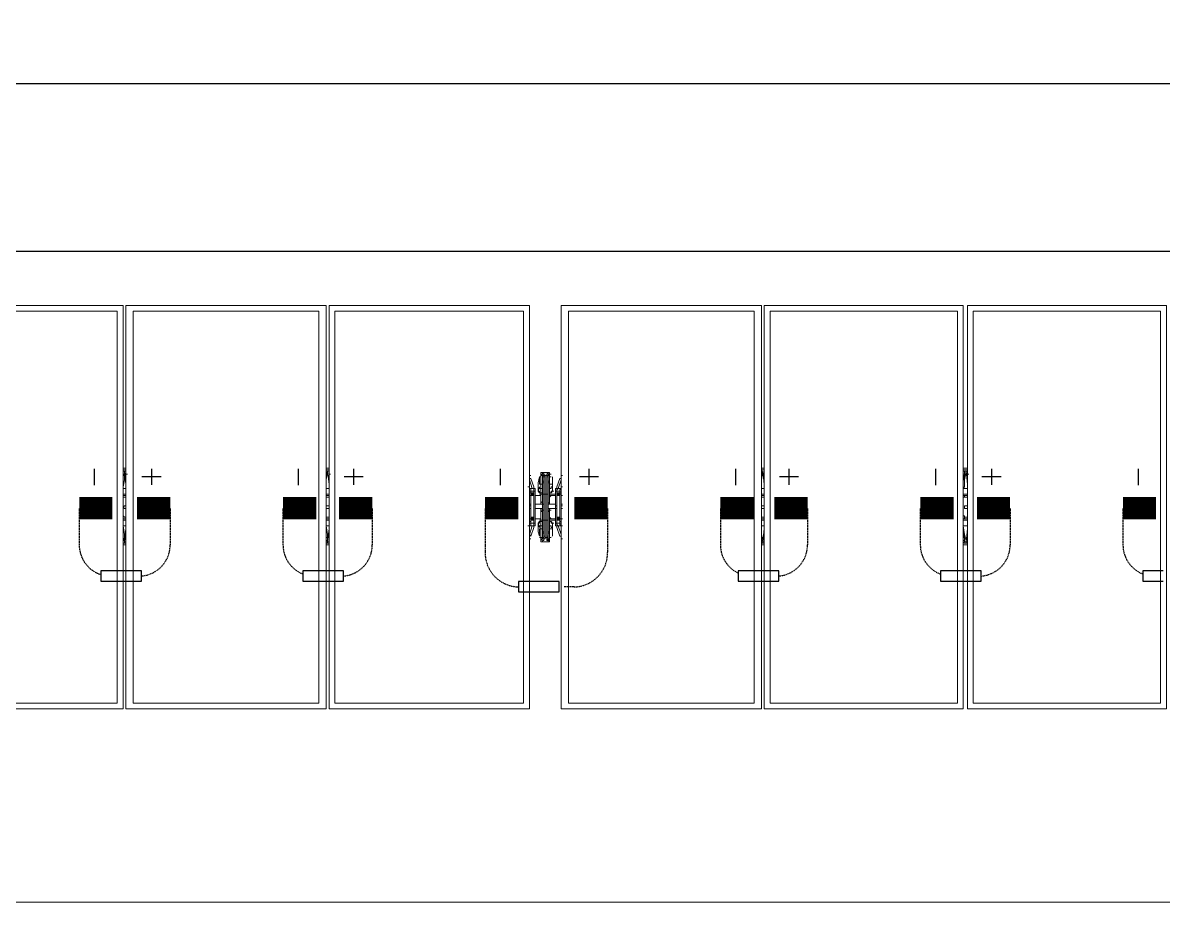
# Model space of a CAD drawing. Header units: feet. Extents: x -12372 to 90117, y -14865 to 4121.
# Drawn here: x 784.1 to 1040, y 3621.3 to 3818.6 of the extents above; entities that cross this region are included whole.
import ezdxf
from ezdxf.lldxf.tags import DXFTag

# ---------------------------------------------------------------- set-up
doc = ezdxf.new("R2010")
doc.units = ezdxf.units.FT
doc.header["$MEASUREMENT"] = 0
doc.linetypes.add('HIDDEN', pattern=[0.375, 0.25, -0.125])
for name, color, linetype in [('E-DC HARNESS-POS', 10, 'DC HARNESS CABLE'), ('E-HARN-COMP', 8, 'Continuous'), ('E-TRNK-CABL-NEG', 6, 'HIDDEN'), ('E-TRUNK-CABLE-POS', 6, 'HIDDEN'), ('G-ANNO-TEXT', 1, 'Continuous'), ('Polarity-Text', 7, 'Continuous')]:
    doc.layers.add(name, color=color, linetype=linetype)
doc.styles.get("Standard").update_dxf_attribs({"font": 'arial.ttf'})
tags = doc.linetypes.add('DC HARNESS CABLE', pattern='A,0.5,-0.2,["DH",Standard,S=0.1,R=0,X=-0.1,Y=-0.05],-0.2', length=0.9).pattern_tags.tags
tags[6] = DXFTag(74, 10)

# ---------------------------------------------------------------- blocks, each defined once
blk = doc.blocks.new('A$C4742fff2')
at = {"lineweight": 5}
for points in [[(3.6032, 0.4666), (3.6032, 0), (3.3732, 0), (3.3732, 0.4666)], [(3.8382, 0.4666), (3.6065, 0.4666), (3.6065, 0), (3.8382, 0)], [(4.0732, 0), (3.8415, 0), (3.8415, 0.4666), (4.0732, 0.4666)], [(4.1098, 0), (4.3415, 0), (4.3415, 0.4666), (4.1098, 0.4666)], [(4.5748, 0.4666), (4.3448, 0.4666), (4.3448, 0), (4.5748, 0)], [(4.8098, 0.4666), (4.5798, 0.4666), (4.5798, 0), (4.8098, 0)], [(3.5965, 0.46), (3.3799, 0.46), (3.3799, 0.0067), (3.5965, 0.0067)], [(3.8298, 0.0067), (3.8298, 0.46), (3.6149, 0.46), (3.6149, 0.0067)], [(4.0665, 0.0067), (4.0665, 0.46), (3.8482, 0.46), (3.8482, 0.0067)], [(4.1182, 0.46), (4.3332, 0.46), (4.3332, 0.0067), (4.1182, 0.0067)], [(4.3515, 0.46), (4.5681, 0.46), (4.5681, 0.0067), (4.3515, 0.0067)], [(4.5865, 0.46), (4.8031, 0.46), (4.8031, 0.0067), (4.5865, 0.0067)], [(4.0732, 0.2683), (4.0732, 0.27), (4.0732, 0.2767), (4.0732, 0.27)], [(4.0732, 0.2167), (4.0732, 0.215), (4.0748, 0.215), (4.0782, 0.215), (4.0798, 0.215), (4.0798, 0.2517), (4.0782, 0.2517), (4.0798, 0.2517), (4.0798, 0.255), (4.0782, 0.255), (4.0782, 0.2517), (4.0748, 0.2517), (4.0748, 0.25), (4.0732, 0.25), (4.0732, 0.2517), (4.0732, 0.25), (4.0748, 0.25), (4.0748, 0.2517), (4.0782, 0.2517), (4.0782, 0.255), (4.0765, 0.255), (4.0782, 0.255), (4.0782, 0.2567), (4.0748, 0.2667), (4.0782, 0.2567), (4.0782, 0.255), (4.0765, 0.255), (4.0732, 0.255), (4.0748, 0.255), (4.0748, 0.2517), (4.0732, 0.2517), (4.0732, 0.2533), (4.0732, 0.2517), (4.0748, 0.2517), (4.0748, 0.255), (4.0732, 0.255), (4.0765, 0.255), (4.0782, 0.255), (4.0782, 0.2567), (4.0782, 0.255), (4.0798, 0.255), (4.0782, 0.255), (4.0798, 0.255), (4.0798, 0.2517), (4.0782, 0.2517), (4.0798, 0.2517), (4.0798, 0.215), (4.0782, 0.215), (4.0748, 0.215), (4.0748, 0.2117), (4.0732, 0.2117), (4.0765, 0.2117), (4.0782, 0.2117), (4.0782, 0.21), (4.0748, 0.2), (4.0782, 0.21), (4.0782, 0.2117), (4.0765, 0.2117), (4.0782, 0.2117), (4.0782, 0.21), (4.0782, 0.2117), (4.0798, 0.2117), (4.0798, 0.215), (4.0782, 0.215), (4.0782, 0.2117), (4.0765, 0.2117), (4.0732, 0.2117), (4.0748, 0.2117), (4.0748, 0.215), (4.0732, 0.215)], [(4.0848, 0.2517), (4.0848, 0.25), (4.0832, 0.2517), (4.0848, 0.25), (4.0832, 0.2517), (4.0832, 0.2617), (4.0832, 0.2517), (4.0832, 0.2533), (4.0832, 0.2517), (4.0832, 0.2617), (4.0848, 0.2683), (4.0832, 0.2617), (4.0832, 0.2517), (4.0848, 0.25), (4.0832, 0.2517), (4.0848, 0.25), (4.0848, 0.2517), (4.0832, 0.2517)], [(4.0865, 0.2683), (4.0865, 0.26), (4.0865, 0.2683), (4.0848, 0.2683), (4.0848, 0.26), (4.0848, 0.2683)], [(4.0898, 0.2733), (4.0882, 0.2733)], [(4.0898, 0.2683), (4.0898, 0.2483), (4.0882, 0.2483), (4.0882, 0.2683)], [(4.0898, 0.2683), (4.0898, 0.2483), (4.0882, 0.2483), (4.0882, 0.2683)], [(4.0948, 0.2683), (4.0932, 0.2683), (4.0932, 0.2717), (4.0948, 0.2733), (4.0948, 0.2717), (4.0948, 0.2733), (4.0965, 0.2733), (4.0948, 0.2733), (4.0965, 0.2733), (4.0948, 0.2733), (4.0932, 0.2717), (4.0948, 0.2717), (4.0932, 0.2717), (4.0948, 0.2717), (4.0932, 0.2717), (4.0932, 0.2683), (4.0948, 0.2683), (4.0948, 0.27), (4.0932, 0.27), (4.0948, 0.27), (4.0965, 0.27), (4.0948, 0.27), (4.0965, 0.27), (4.0965, 0.2717), (4.0982, 0.2717), (4.0965, 0.2717), (4.0965, 0.2733), (4.0948, 0.2733), (4.0965, 0.2733), (4.0948, 0.2733), (4.0965, 0.2733), (4.0965, 0.2717), (4.0965, 0.27), (4.0948, 0.27)], [(4.0948, 0.2717), (4.0965, 0.2717), (4.0948, 0.2717), (4.0932, 0.2717)], [(4.0965, 0.2717), (4.0948, 0.2717)], [(4.0982, 0.2683), (4.0965, 0.2683), (4.0965, 0.26), (4.0965, 0.2567), (4.0965, 0.26), (4.0965, 0.2683)], [(4.0998, 0.2683), (4.0998, 0.2617), (4.0998, 0.2517), (4.0982, 0.2517), (4.0982, 0.25), (4.0965, 0.25), (4.0982, 0.25), (4.0982, 0.2517), (4.0998, 0.2517), (4.0998, 0.2617), (4.0998, 0.2683), (4.0998, 0.26), (4.0965, 0.26), (4.0998, 0.26)], [(4.1048, 0.2517), (4.1048, 0.2533), (4.1065, 0.255), (4.1098, 0.255), (4.1082, 0.2533), (4.1082, 0.2517), (4.1048, 0.2517), (4.1032, 0.2517), (4.1032, 0.255), (4.1048, 0.255), (4.1032, 0.255), (4.1032, 0.2517), (4.1048, 0.2517), (4.1048, 0.2533), (4.1065, 0.255), (4.1048, 0.255), (4.1048, 0.2567), (4.1082, 0.2667), (4.1048, 0.2567), (4.1048, 0.255), (4.1065, 0.255), (4.1098, 0.255), (4.1082, 0.2533), (4.1082, 0.2517), (4.1098, 0.2517), (4.1098, 0.2533), (4.1098, 0.2517), (4.1098, 0.25), (4.1098, 0.2517), (4.1082, 0.2517), (4.1082, 0.25), (4.1098, 0.25), (4.1098, 0.2167), (4.1082, 0.2167), (4.1098, 0.2167), (4.1098, 0.25), (4.1082, 0.25), (4.1082, 0.2517)], [(4.1098, 0.27), (4.1098, 0.2683), (4.1098, 0.27), (4.1098, 0.2767)], [(4.0832, 0.26), (4.0832, 0.2583)], [(4.0848, 0.2567), (4.0832, 0.2517), (4.0848, 0.2517), (4.0848, 0.25), (4.0865, 0.25), (4.0865, 0.255), (4.0848, 0.255)], [(4.0848, 0.2567), (4.0832, 0.2517), (4.0848, 0.2517), (4.0848, 0.25), (4.0865, 0.25), (4.0865, 0.255), (4.0848, 0.255)], [(4.0848, 0.26), (4.0865, 0.26), (4.0865, 0.2567), (4.0865, 0.26)], [(4.0898, 0.2633), (4.0882, 0.2633)], [(4.0898, 0.2617), (4.0882, 0.2617)], [(4.0965, 0.2633), (4.0948, 0.2633)], [(4.0965, 0.24), (4.0965, 0.2617), (4.0948, 0.2617), (4.0965, 0.2617), (4.0965, 0.24), (4.0965, 0.2383), (4.0948, 0.2383), (4.0965, 0.2383)], [(4.0998, 0.2517), (4.0998, 0.2567), (4.0982, 0.2567), (4.0982, 0.255), (4.0965, 0.255), (4.0965, 0.25), (4.0965, 0.255), (4.0982, 0.255), (4.0982, 0.2567), (4.0998, 0.2567), (4.0998, 0.2517), (4.0982, 0.25), (4.0998, 0.2517), (4.0998, 0.2617), (4.0998, 0.2517), (4.1015, 0.2517)], [(4.1015, 0.2517), (4.0998, 0.2517), (4.0982, 0.25), (4.0982, 0.2517), (4.0982, 0.25), (4.0998, 0.2517), (4.0998, 0.2533), (4.0998, 0.2517)], [(4.0998, 0.2517), (4.0982, 0.25)], [(4.0998, 0.2583), (4.0998, 0.26)], [(4.1048, 0.215), (4.1032, 0.215), (4.1032, 0.2117), (4.1048, 0.2117), (4.1065, 0.2117), (4.1048, 0.2133), (4.1048, 0.215), (4.1032, 0.215), (4.1032, 0.2517), (4.1048, 0.2517), (4.1032, 0.2517), (4.1032, 0.215), (4.1048, 0.215), (4.1082, 0.215), (4.1082, 0.2167), (4.1082, 0.215)], [(4.1048, 0.2567), (4.1048, 0.255), (4.1065, 0.255), (4.1082, 0.255), (4.1065, 0.255), (4.1048, 0.255)], [(4.0782, 0.25), (4.0782, 0.2483), (4.0782, 0.2467), (4.0765, 0.2467), (4.0748, 0.2467), (4.0732, 0.2467), (4.0748, 0.2467), (4.0765, 0.2467), (4.0782, 0.2467), (4.0782, 0.2483), (4.0765, 0.2483), (4.0748, 0.2483), (4.0748, 0.2467), (4.0765, 0.2467), (4.0782, 0.2467), (4.0782, 0.2483), (4.0765, 0.2483), (4.0748, 0.2483), (4.0748, 0.25), (4.0765, 0.25)], [(4.0748, 0.2167), (4.0748, 0.215), (4.0748, 0.2167), (4.0732, 0.2167), (4.0732, 0.25), (4.0732, 0.2167)], [(4.0765, 0.25), (4.0748, 0.2483), (4.0765, 0.2467), (4.0782, 0.2483)], [(4.0765, 0.25), (4.0748, 0.2483), (4.0765, 0.2467), (4.0782, 0.2483)], [(4.0765, 0.2483), (4.0782, 0.2483), (4.0782, 0.2467), (4.0765, 0.2467), (4.0748, 0.2467), (4.0748, 0.2483)], [(4.0782, 0.2483), (4.0765, 0.2483)], [(4.0782, 0.2483), (4.0765, 0.2483)], [(4.0798, 0.2467), (4.0865, 0.2467)], [(4.0865, 0.2483), (4.0848, 0.2483)], [(4.0882, 0.2483), (4.0865, 0.2483)], [(4.0965, 0.2483), (4.0982, 0.2483), (4.1032, 0.2483)], [(4.0965, 0.2483), (4.0982, 0.2483), (4.1032, 0.2483)], [(4.0965, 0.2467), (4.1032, 0.2467)], [(4.0965, 0.245), (4.0982, 0.2467)], [(4.0982, 0.2367), (4.0965, 0.2367), (4.0965, 0.24), (4.0965, 0.2367)], [(4.0998, 0.2483), (4.0982, 0.2483)], [(4.0998, 0.2483), (4.0982, 0.2483)], [(4.1082, 0.2483), (4.1065, 0.25), (4.1065, 0.2483), (4.1048, 0.2483), (4.1048, 0.2467), (4.1065, 0.2467), (4.1082, 0.2467)], [(4.1065, 0.25), (4.1048, 0.2483), (4.1065, 0.2467), (4.1082, 0.2483)], [(4.1082, 0.2467), (4.1082, 0.2483), (4.1065, 0.25), (4.1065, 0.2483), (4.1082, 0.2483), (4.1065, 0.2483), (4.1082, 0.2483), (4.1065, 0.2483), (4.1082, 0.2483), (4.1065, 0.2483), (4.1082, 0.2483), (4.1065, 0.2483), (4.1048, 0.2483), (4.1048, 0.2467), (4.1065, 0.2467)], [(4.1065, 0.25), (4.1048, 0.2483), (4.1065, 0.2467), (4.1082, 0.2483)], [(4.1082, 0.25), (4.1082, 0.2483), (4.1082, 0.25), (4.1065, 0.25)], [(4.1082, 0.2467), (4.1065, 0.2467), (4.1082, 0.2467), (4.1082, 0.2483), (4.1098, 0.2483), (4.1082, 0.2483)], [(4.1115, 0.2467), (4.1098, 0.2467)], [(3.6049, 0.235), (3.6032, 0.2333), (3.6049, 0.2317), (3.6065, 0.2317), (3.6065, 0.2333), (3.6065, 0.235)], [(3.8398, 0.235), (3.8382, 0.235), (3.8382, 0.2317), (3.8415, 0.2317), (3.8415, 0.2333), (3.8415, 0.235)], [(4.0748, 0.2367), (4.0732, 0.2367)], [(4.0748, 0.235), (4.0732, 0.235)], [(4.0748, 0.2317), (4.0732, 0.2317)], [(4.0748, 0.2317), (4.0732, 0.2317)], [(4.0798, 0.2367), (4.0882, 0.2367), (4.0865, 0.2367), (4.0882, 0.2367), (4.0898, 0.2367), (4.0882, 0.2367)], [(4.0798, 0.235), (4.0798, 0.2317), (4.0882, 0.2317), (4.0798, 0.2317)], [(4.0882, 0.2367), (4.0865, 0.2367)], [(4.0898, 0.2367), (4.0882, 0.2367), (4.0865, 0.2367), (4.0882, 0.2367)], [(4.0882, 0.2367), (4.0865, 0.2367)], [(4.0898, 0.23), (4.0882, 0.23), (4.0865, 0.23), (4.0865, 0.2267), (4.0865, 0.23), (4.0865, 0.2317), (4.0865, 0.23), (4.0882, 0.23), (4.0898, 0.23), (4.0882, 0.23)], [(4.0865, 0.2317), (4.0865, 0.23)], [(4.0865, 0.23), (4.0865, 0.2267)], [(4.0948, 0.2367), (4.1032, 0.2367)], [(4.1048, 0.2317), (4.1032, 0.2317), (4.0948, 0.2317), (4.1032, 0.2317)], [(4.0965, 0.2267), (4.0965, 0.205), (4.0948, 0.205), (4.0965, 0.205), (4.0965, 0.2267), (4.0965, 0.2283), (4.0948, 0.2283), (4.0965, 0.2283)], [(4.0982, 0.2367), (4.0965, 0.2367)], [(4.0965, 0.23), (4.0982, 0.23), (4.0965, 0.23), (4.0965, 0.2317)], [(4.0965, 0.2267), (4.0965, 0.23)], [(4.1032, 0.2317), (4.1032, 0.235), (4.1048, 0.235), (4.1032, 0.235)], [(4.1115, 0.2367), (4.1098, 0.2367)], [(4.1115, 0.235), (4.1098, 0.235)], [(4.1115, 0.2317), (4.1098, 0.2317)], [(4.1115, 0.2317), (4.1098, 0.2317)], [(4.3432, 0.235), (4.3415, 0.235), (4.3415, 0.2317), (4.3448, 0.2317), (4.3448, 0.2333), (4.3448, 0.235)], [(4.5781, 0.235), (4.5765, 0.235), (4.5765, 0.2317), (4.5798, 0.2317), (4.5798, 0.2333), (4.5798, 0.235)], [(4.0765, 0.2183), (4.0782, 0.2183), (4.0782, 0.22), (4.0765, 0.22), (4.0748, 0.22), (4.0732, 0.22), (4.0748, 0.22), (4.0765, 0.22), (4.0782, 0.22), (4.0765, 0.22), (4.0782, 0.22), (4.0765, 0.22), (4.0782, 0.22), (4.0765, 0.22), (4.0782, 0.22), (4.0765, 0.22), (4.0782, 0.22), (4.0782, 0.2183), (4.0765, 0.2183), (4.0748, 0.2183), (4.0748, 0.22), (4.0748, 0.2217), (4.0765, 0.2217), (4.0782, 0.2217), (4.0782, 0.22), (4.0782, 0.2183)], [(4.0732, 0.215), (4.0732, 0.2133)], [(4.0765, 0.2217), (4.0748, 0.22), (4.0765, 0.2183), (4.0782, 0.22)], [(4.0765, 0.2217), (4.0748, 0.22), (4.0765, 0.2183), (4.0782, 0.22)], [(4.0765, 0.2183), (4.0748, 0.2183), (4.0748, 0.22), (4.0748, 0.2183)], [(4.0782, 0.22), (4.0765, 0.22)], [(4.0782, 0.22), (4.0765, 0.22)], [(4.0782, 0.215), (4.0798, 0.215), (4.0798, 0.2117), (4.0782, 0.2117)], [(4.0865, 0.2117), (4.0865, 0.2083), (4.0865, 0.2117), (4.0848, 0.2117), (4.0848, 0.21), (4.0832, 0.215), (4.0832, 0.2133), (4.0832, 0.215), (4.0848, 0.215), (4.0848, 0.2167), (4.0865, 0.2167), (4.0865, 0.2117), (4.0865, 0.2167), (4.0848, 0.2167), (4.0848, 0.215), (4.0832, 0.215), (4.0848, 0.2167), (4.0832, 0.215), (4.0848, 0.21), (4.0848, 0.2117)], [(4.0832, 0.215), (4.0848, 0.2167), (4.0848, 0.215), (4.0848, 0.2167), (4.0832, 0.215), (4.0848, 0.2167)], [(4.0832, 0.215), (4.0832, 0.205), (4.0832, 0.215), (4.0832, 0.205), (4.0848, 0.2), (4.0848, 0.2083), (4.0865, 0.2083), (4.0865, 0.1983), (4.0848, 0.1983), (4.0865, 0.1983), (4.0865, 0.2083), (4.0848, 0.2083), (4.0848, 0.2), (4.0832, 0.205)], [(4.0982, 0.22), (4.1032, 0.22), (4.0965, 0.22), (4.1032, 0.22), (4.0982, 0.22), (4.0965, 0.2217)], [(4.0982, 0.2183), (4.0998, 0.2183), (4.0982, 0.2183), (4.0965, 0.2183), (4.1032, 0.2183), (4.0965, 0.2183)], [(4.0965, 0.2083), (4.0965, 0.2117), (4.0965, 0.2167), (4.0982, 0.2167), (4.0982, 0.215), (4.0998, 0.215), (4.0998, 0.21), (4.0998, 0.215), (4.0982, 0.215), (4.0982, 0.2167), (4.0965, 0.2167), (4.0965, 0.2117), (4.0982, 0.2117), (4.0982, 0.21), (4.0998, 0.21), (4.0998, 0.2083), (4.0998, 0.21), (4.0982, 0.21), (4.0982, 0.2117), (4.0965, 0.2117)], [(4.0998, 0.2183), (4.0982, 0.2183)], [(4.0982, 0.2167), (4.0998, 0.215)], [(4.0982, 0.2167), (4.0998, 0.215), (4.0998, 0.205), (4.0998, 0.215), (4.0998, 0.2133), (4.0998, 0.215), (4.0998, 0.2), (4.0998, 0.215), (4.0982, 0.2167), (4.0998, 0.215), (4.0982, 0.2167), (4.0982, 0.215)], [(4.1015, 0.215), (4.0998, 0.215)], [(4.1048, 0.2117), (4.1048, 0.21), (4.1048, 0.2117), (4.1032, 0.2117), (4.1032, 0.215), (4.1048, 0.215), (4.1048, 0.2133), (4.1065, 0.2117)], [(4.1065, 0.2217), (4.1048, 0.22), (4.1065, 0.2183), (4.1082, 0.22)], [(4.1048, 0.2217), (4.1048, 0.22), (4.1048, 0.2183), (4.1065, 0.2183), (4.1048, 0.2183), (4.1048, 0.22), (4.1065, 0.22), (4.1082, 0.22), (4.1065, 0.22), (4.1082, 0.22), (4.1065, 0.22), (4.1082, 0.22), (4.1065, 0.22), (4.1082, 0.22), (4.1065, 0.22), (4.1082, 0.22), (4.1082, 0.2217), (4.1065, 0.2217)], [(4.1098, 0.22), (4.1115, 0.22), (4.1098, 0.22), (4.1082, 0.22), (4.1082, 0.2183), (4.1082, 0.22), (4.1065, 0.2217), (4.1065, 0.22), (4.1082, 0.22), (4.1065, 0.22), (4.1082, 0.22), (4.1065, 0.22), (4.1082, 0.22), (4.1065, 0.22), (4.1082, 0.22), (4.1065, 0.22), (4.1048, 0.22), (4.1048, 0.2183), (4.1065, 0.2183), (4.1048, 0.2183), (4.1048, 0.22), (4.1048, 0.2217), (4.1065, 0.2217), (4.1082, 0.2217), (4.1082, 0.22), (4.1065, 0.2217), (4.1065, 0.22), (4.1082, 0.22)], [(4.1065, 0.2217), (4.1048, 0.22), (4.1065, 0.2183), (4.1082, 0.22)], [(4.1065, 0.2117), (4.1098, 0.2117), (4.1082, 0.2133), (4.1082, 0.215), (4.1098, 0.215), (4.1098, 0.2133), (4.1098, 0.215), (4.1082, 0.215), (4.1082, 0.2133), (4.1098, 0.2117), (4.1065, 0.2117), (4.1048, 0.2117), (4.1048, 0.21), (4.1082, 0.2), (4.1048, 0.21), (4.1048, 0.2117), (4.1065, 0.2117), (4.1082, 0.2117)], [(4.1082, 0.2183), (4.1065, 0.2183), (4.1082, 0.2183), (4.1065, 0.2183), (4.1082, 0.2183), (4.1082, 0.22)], [(4.1098, 0.215), (4.1098, 0.2167)], [(4.0732, 0.1967), (4.0732, 0.1983), (4.0732, 0.1967), (4.0732, 0.19)], [(4.0832, 0.21), (4.0832, 0.2083)], [(4.0865, 0.1933), (4.0865, 0.195), (4.0882, 0.1967), (4.0882, 0.1983), (4.0865, 0.1983), (4.0882, 0.1983), (4.0882, 0.1967), (4.0865, 0.195)], [(4.0898, 0.205), (4.0882, 0.205)], [(4.0898, 0.2033), (4.0882, 0.2033)], [(4.0932, 0.1983), (4.0915, 0.1983)], [(4.0948, 0.2), (4.0932, 0.2)], [(4.0965, 0.2033), (4.0948, 0.2033)], [(4.0982, 0.1983), (4.0965, 0.1983), (4.0982, 0.1983), (4.0965, 0.1983), (4.0965, 0.2083), (4.0998, 0.2083), (4.0998, 0.2), (4.0998, 0.2083), (4.0965, 0.2083), (4.0965, 0.1983)], [(4.1098, 0.19), (4.1098, 0.1967), (4.1098, 0.1983), (4.1098, 0.1967)], [(4.0882, 0.1933), (4.0865, 0.1933), (4.0882, 0.1933), (4.0898, 0.1933), (4.0882, 0.1933), (4.0898, 0.1933), (4.0882, 0.1933), (4.0882, 0.195), (4.0898, 0.195), (4.0882, 0.195), (4.0898, 0.195), (4.0882, 0.195)], [(4.0898, 0.1967), (4.0898, 0.195), (4.0882, 0.195), (4.0898, 0.195)], [(4.0915, 0.1967), (4.0898, 0.1967)], [(4.0948, 0.195), (4.0932, 0.195)], [(4.0965, 0.195), (4.0948, 0.195)], [(4.0965, 0.195), (4.0948, 0.195)]]:
    blk.add_lwpolyline(points, close=True, dxfattribs=at)
for points in [[(4.0732, 0), (4.0732, 0.4666)], [(4.1098, 0.4666), (4.1098, 0)], [(4.0665, 0.0067), (4.0665, 0.46)], [(4.1182, 0.46), (4.1182, 0.0067)], [(3.6065, 0.2783), (3.6032, 0.2783)], [(3.8415, 0.2783), (3.8382, 0.2783)], [(4.3448, 0.2783), (4.3415, 0.2783)], [(4.5798, 0.2783), (4.5748, 0.2783)], [(3.6032, 0.27), (3.6049, 0.2717), (3.6049, 0.275), (3.6065, 0.275)], [(3.6049, 0.255), (3.6032, 0.255), (3.6032, 0.2567), (3.6049, 0.265), (3.6049, 0.275)], [(3.6065, 0.27), (3.6065, 0.2733)], [(3.8398, 0.255), (3.8382, 0.255), (3.8382, 0.265), (3.8398, 0.275), (3.8415, 0.275), (3.8398, 0.275), (3.8398, 0.2733), (3.8382, 0.2733), (3.8382, 0.2717), (3.8382, 0.27)], [(3.8398, 0.27), (3.8398, 0.2733)], [(4.0732, 0.2667), (4.0732, 0.2667)], [(4.0732, 0.2667), (4.0732, 0.2667)], [(4.0882, 0.2683), (4.0882, 0.27), (4.0865, 0.2717), (4.0865, 0.2733), (4.0882, 0.2733), (4.0882, 0.2717), (4.0898, 0.2717), (4.0898, 0.2683), (4.0915, 0.2683), (4.0915, 0.27), (4.0898, 0.27), (4.0915, 0.27), (4.0932, 0.27), (4.0948, 0.27)], [(4.0898, 0.2733), (4.0882, 0.2733), (4.0898, 0.2717), (4.0898, 0.2683), (4.0915, 0.2683), (4.0915, 0.2483), (4.0915, 0.2683), (4.0915, 0.27), (4.0898, 0.27), (4.0882, 0.27), (4.0865, 0.27), (4.0865, 0.2717), (4.0882, 0.2717), (4.0882, 0.2733), (4.0865, 0.2733), (4.0865, 0.2717), (4.0882, 0.27), (4.0882, 0.2683)], [(4.0865, 0.2617), (4.0865, 0.24), (4.0865, 0.2367), (4.0865, 0.24), (4.0865, 0.2367), (4.0865, 0.24), (4.0882, 0.2383), (4.0865, 0.24), (4.0865, 0.2617), (4.0865, 0.2717), (4.0865, 0.27), (4.0882, 0.27)], [(4.0865, 0.2717), (4.0882, 0.2717)], [(4.0865, 0.2717), (4.0865, 0.2617)], [(4.0898, 0.2), (4.0915, 0.2), (4.0915, 0.1967), (4.0898, 0.1967), (4.0898, 0.195), (4.0882, 0.195), (4.0882, 0.1933), (4.0932, 0.1933), (4.0948, 0.1933), (4.0965, 0.1933), (4.0948, 0.1933), (4.0948, 0.195), (4.0932, 0.195), (4.0932, 0.1967), (4.0932, 0.195), (4.0948, 0.195), (4.0932, 0.1967), (4.0932, 0.195), (4.0932, 0.1967), (4.0948, 0.1967), (4.0932, 0.1967), (4.0948, 0.1967), (4.0932, 0.1967), (4.0932, 0.1983), (4.0932, 0.2183), (4.0915, 0.2183), (4.0915, 0.2483), (4.0932, 0.2483), (4.0932, 0.2683), (4.0948, 0.2683), (4.0948, 0.2483), (4.0932, 0.2483), (4.0932, 0.2183), (4.0948, 0.2183), (4.0948, 0.2483), (4.0948, 0.2183), (4.0932, 0.2183), (4.0932, 0.2483), (4.0948, 0.2483), (4.0948, 0.2683), (4.0932, 0.2683), (4.0932, 0.2483), (4.0915, 0.2483), (4.0915, 0.2183), (4.0932, 0.2183), (4.0932, 0.1983), (4.0948, 0.1983), (4.0948, 0.2183), (4.0948, 0.1983), (4.0932, 0.1983), (4.0932, 0.1967), (4.0948, 0.1967), (4.0932, 0.1967), (4.0948, 0.195), (4.0948, 0.1933), (4.0948, 0.195), (4.0948, 0.1933), (4.0965, 0.1933), (4.0965, 0.195), (4.0965, 0.1967), (4.0948, 0.1967), (4.0932, 0.1967), (4.0948, 0.1967), (4.0965, 0.1967), (4.0965, 0.195), (4.0965, 0.1967), (4.0948, 0.1967), (4.0965, 0.1967), (4.0965, 0.205), (4.0965, 0.1967), (4.0965, 0.195), (4.0948, 0.1967), (4.0948, 0.1983), (4.0948, 0.1967), (4.0965, 0.195), (4.0965, 0.1933), (4.0948, 0.1933), (4.0932, 0.1933), (4.0882, 0.1933), (4.0882, 0.195), (4.0898, 0.195), (4.0898, 0.1967), (4.0915, 0.1967), (4.0898, 0.1967), (4.0882, 0.1967), (4.0898, 0.1967), (4.0898, 0.1983), (4.0898, 0.1967), (4.0882, 0.1967), (4.0865, 0.1967), (4.0865, 0.195), (4.0865, 0.1967), (4.0865, 0.205), (4.0865, 0.2267), (4.0865, 0.2283), (4.0882, 0.2283)], [(4.0898, 0.2717), (4.0882, 0.2733)], [(4.0882, 0.2733), (4.0898, 0.2733)], [(4.0882, 0.2733), (4.0898, 0.2733)], [(4.0882, 0.2733), (4.0898, 0.2733)], [(4.0882, 0.2733), (4.0898, 0.2733)], [(4.0882, 0.2733), (4.0898, 0.2733)], [(4.0882, 0.2717), (4.0898, 0.2717), (4.0882, 0.2717)], [(4.0882, 0.2717), (4.0898, 0.2717)], [(4.0882, 0.2717), (4.0898, 0.2717), (4.0882, 0.2717)], [(4.0882, 0.27), (4.0898, 0.27)], [(4.0948, 0.2733), (4.0898, 0.2733)], [(4.0948, 0.2733), (4.0898, 0.2733)], [(4.0898, 0.2717), (4.0915, 0.2717)], [(4.0898, 0.2717), (4.0915, 0.2717)], [(4.0898, 0.2717), (4.0915, 0.2717)], [(4.0898, 0.2717), (4.0915, 0.2717)], [(4.0898, 0.2717), (4.0915, 0.2717)], [(4.0898, 0.2717), (4.0915, 0.2717)], [(4.0898, 0.2717), (4.0915, 0.2717)], [(4.0898, 0.2717), (4.0915, 0.2717)], [(4.0898, 0.27), (4.0915, 0.27)], [(4.0915, 0.27), (4.0932, 0.27)], [(4.0932, 0.2717), (4.0948, 0.2717)], [(4.0932, 0.2717), (4.0948, 0.2717)], [(4.0932, 0.27), (4.0948, 0.27)], [(4.0965, 0.2717), (4.0948, 0.27)], [(4.0965, 0.2717), (4.0948, 0.27)], [(4.0965, 0.2617), (4.0965, 0.2717)], [(4.0965, 0.2617), (4.0965, 0.2717)], [(4.0982, 0.2683), (4.0982, 0.2683)], [(4.0982, 0.2683), (4.0982, 0.2683)], [(4.1098, 0.2667), (4.1098, 0.2667)], [(4.1098, 0.2667), (4.1098, 0.2667)], [(4.3432, 0.255), (4.3415, 0.255), (4.3415, 0.265), (4.3432, 0.275), (4.3432, 0.2733), (4.3415, 0.2733), (4.3415, 0.2717), (4.3415, 0.27)], [(4.3432, 0.27), (4.3432, 0.2733)], [(4.5765, 0.255), (4.5748, 0.255), (4.5765, 0.2567), (4.5765, 0.265), (4.5781, 0.275)], [(4.5765, 0.27), (4.5765, 0.2717), (4.5765, 0.275), (4.5781, 0.275), (4.5798, 0.275)], [(4.5781, 0.27), (4.5781, 0.2733)], [(3.6049, 0.2483), (3.6032, 0.2483), (3.6032, 0.255)], [(3.8398, 0.2483), (3.8382, 0.2483), (3.8382, 0.255)], [(4.0782, 0.2517), (4.0782, 0.2517)], [(4.0782, 0.2517), (4.0782, 0.2517)], [(4.0798, 0.2517), (4.0798, 0.2517)], [(4.0798, 0.2517), (4.0798, 0.2517)], [(4.0832, 0.2617), (4.0832, 0.2617)], [(4.0832, 0.2617), (4.0832, 0.2617)], [(4.0998, 0.2617), (4.0998, 0.2617)], [(4.0998, 0.2617), (4.0998, 0.2617)], [(4.1032, 0.2517), (4.1032, 0.2517)], [(4.1032, 0.2517), (4.1032, 0.2517)], [(4.3432, 0.2483), (4.3415, 0.2483), (4.3415, 0.255)], [(4.5798, 0.2483), (4.5765, 0.2483), (4.5748, 0.2483), (4.5748, 0.255)], [(3.6065, 0.2483), (3.6032, 0.2483)], [(3.6065, 0.2467), (3.6032, 0.2467), (3.6049, 0.2467)], [(3.6032, 0.2467), (3.6032, 0.245), (3.6065, 0.245)], [(3.8415, 0.2483), (3.8382, 0.2483)], [(3.8415, 0.2467), (3.8382, 0.2467), (3.8398, 0.2467)], [(3.8382, 0.2467), (3.8382, 0.245), (3.8415, 0.245)], [(4.0748, 0.25), (4.0748, 0.25)], [(4.0748, 0.25), (4.0748, 0.2483)], [(4.0748, 0.25), (4.0748, 0.25)], [(4.0765, 0.25), (4.0748, 0.25)], [(4.0748, 0.2483), (4.0765, 0.2483)], [(4.0748, 0.2483), (4.0748, 0.2467)], [(4.0748, 0.2483), (4.0748, 0.2483)], [(4.0748, 0.2483), (4.0748, 0.2467)], [(4.0748, 0.2483), (4.0748, 0.2483)], [(4.0748, 0.2467), (4.0748, 0.2467)], [(4.0748, 0.2467), (4.0748, 0.2467)], [(4.0765, 0.25), (4.0765, 0.2483), (4.0765, 0.25)], [(4.0765, 0.25), (4.0765, 0.25)], [(4.0765, 0.25), (4.0765, 0.2483), (4.0765, 0.25)], [(4.0765, 0.25), (4.0765, 0.25)], [(4.0782, 0.25), (4.0765, 0.25)], [(4.0765, 0.2483), (4.0782, 0.2483)], [(4.0765, 0.2483), (4.0782, 0.2483)], [(4.0765, 0.2483), (4.0782, 0.2483)], [(4.0765, 0.2483), (4.0782, 0.2483)], [(4.0765, 0.2483), (4.0782, 0.2483)], [(4.0765, 0.2483), (4.0782, 0.2483)], [(4.0765, 0.2483), (4.0782, 0.2483)], [(4.0765, 0.2483), (4.0782, 0.2483)], [(4.0765, 0.2483), (4.0782, 0.2483)], [(4.0765, 0.2483), (4.0782, 0.2483)], [(4.0765, 0.2483), (4.0782, 0.2483)], [(4.0765, 0.2483), (4.0782, 0.2483)], [(4.0765, 0.2483), (4.0782, 0.2483)], [(4.0765, 0.2467), (4.0765, 0.2467)], [(4.0765, 0.2467), (4.0765, 0.2467)], [(4.0782, 0.25), (4.0782, 0.25)], [(4.0782, 0.25), (4.0782, 0.25)], [(4.0782, 0.2483), (4.0782, 0.25)], [(4.0782, 0.2483), (4.0782, 0.2483)], [(4.0782, 0.2483), (4.0782, 0.2483)], [(4.0782, 0.2467), (4.0782, 0.2467)], [(4.0782, 0.2467), (4.0782, 0.2467)], [(4.0848, 0.2483), (4.0865, 0.2483)], [(4.0865, 0.2483), (4.0848, 0.2483)], [(4.0848, 0.2483), (4.0865, 0.2483)], [(4.0848, 0.2483), (4.0865, 0.2483)], [(4.0865, 0.2483), (4.0882, 0.2483)], [(4.0865, 0.2483), (4.0882, 0.2483)], [(4.0898, 0.2483), (4.0898, 0.2183), (4.0882, 0.2183), (4.0882, 0.2483)], [(4.0898, 0.2483), (4.0898, 0.2183), (4.0882, 0.2183), (4.0882, 0.2483)], [(4.0915, 0.2483), (4.0898, 0.2483)], [(4.0915, 0.2483), (4.0898, 0.2483)], [(4.0965, 0.2367), (4.0965, 0.24)], [(4.0965, 0.24), (4.0965, 0.2367)], [(4.1048, 0.25), (4.1048, 0.2483)], [(4.1048, 0.25), (4.1048, 0.25)], [(4.1065, 0.25), (4.1048, 0.25)], [(4.1048, 0.25), (4.1048, 0.2483)], [(4.1048, 0.25), (4.1048, 0.25)], [(4.1065, 0.25), (4.1048, 0.25)], [(4.1048, 0.2483), (4.1048, 0.2467)], [(4.1048, 0.2483), (4.1048, 0.2483)], [(4.1048, 0.2483), (4.1048, 0.2467)], [(4.1048, 0.2483), (4.1048, 0.2483)], [(4.1048, 0.2467), (4.1065, 0.2467)], [(4.1048, 0.2467), (4.1048, 0.2467)], [(4.1048, 0.2467), (4.1065, 0.2467)], [(4.1048, 0.2467), (4.1048, 0.2467)], [(4.1065, 0.25), (4.1065, 0.25)], [(4.1065, 0.25), (4.1065, 0.25)], [(4.1065, 0.2483), (4.1082, 0.2483)], [(4.1065, 0.2483), (4.1082, 0.2483)], [(4.1065, 0.2483), (4.1082, 0.2483)], [(4.1065, 0.2483), (4.1082, 0.2483)], [(4.1065, 0.2483), (4.1082, 0.2483)], [(4.1065, 0.2483), (4.1082, 0.2483)], [(4.1065, 0.2483), (4.1082, 0.2483)], [(4.1065, 0.2483), (4.1082, 0.2483)], [(4.1065, 0.2483), (4.1082, 0.2483)], [(4.1065, 0.2483), (4.1082, 0.2483)], [(4.1065, 0.2467), (4.1065, 0.2467)], [(4.1065, 0.2467), (4.1065, 0.2467)], [(4.1082, 0.25), (4.1082, 0.25)], [(4.1082, 0.25), (4.1082, 0.25)], [(4.1082, 0.2483), (4.1082, 0.2483)], [(4.1082, 0.2483), (4.1082, 0.2483)], [(4.1082, 0.2467), (4.1082, 0.2467)], [(4.1082, 0.2467), (4.1082, 0.2467)], [(4.3448, 0.2483), (4.3415, 0.2483)], [(4.3448, 0.2467), (4.3415, 0.2467), (4.3432, 0.2467)], [(4.3415, 0.2467), (4.3415, 0.245), (4.3448, 0.245)], [(4.5748, 0.2483), (4.5765, 0.2483)], [(4.5798, 0.2467), (4.5765, 0.2467), (4.5748, 0.2467)], [(4.5798, 0.245), (4.5765, 0.245), (4.5748, 0.245)], [(4.5765, 0.245), (4.5765, 0.2467)], [(4.0882, 0.1967), (4.0865, 0.1967), (4.0865, 0.195), (4.0865, 0.1967), (4.0865, 0.205), (4.0865, 0.2267), (4.0865, 0.2283), (4.0882, 0.2283)], [(4.0965, 0.2367), (4.0982, 0.2367)], [(4.0965, 0.2367), (4.0982, 0.2367)], [(4.0965, 0.2367), (4.0982, 0.2367)], [(4.0965, 0.2367), (4.0982, 0.2367)], [(4.0965, 0.23), (4.0965, 0.2317)], [(4.0965, 0.2317), (4.0965, 0.23)], [(4.0965, 0.23), (4.0965, 0.2267)], [(4.0965, 0.23), (4.0965, 0.2267)], [(4.0965, 0.23), (4.0982, 0.23)], [(4.0965, 0.23), (4.0982, 0.23)], [(3.6065, 0.2233), (3.6065, 0.2217), (3.6049, 0.2217), (3.6032, 0.2233), (3.6032, 0.22)], [(3.6065, 0.2183), (3.6032, 0.2183), (3.6032, 0.22), (3.6065, 0.22)], [(3.6049, 0.1933), (3.6049, 0.2017), (3.6032, 0.2117), (3.6032, 0.2183)], [(3.8415, 0.2233), (3.8415, 0.2217), (3.8382, 0.2217), (3.8382, 0.2233), (3.8382, 0.22), (3.8382, 0.2183)], [(3.8415, 0.22), (3.8382, 0.22), (3.8398, 0.22)], [(3.8415, 0.2183), (3.8382, 0.2183), (3.8382, 0.2117), (3.8398, 0.2017), (3.8398, 0.1933), (3.8415, 0.1933)], [(4.0748, 0.2217), (4.0748, 0.2217)], [(4.0748, 0.2217), (4.0748, 0.22)], [(4.0748, 0.2217), (4.0748, 0.2217)], [(4.0765, 0.2217), (4.0748, 0.2217)], [(4.0748, 0.22), (4.0748, 0.22)], [(4.0748, 0.22), (4.0748, 0.2183)], [(4.0748, 0.22), (4.0748, 0.22)], [(4.0748, 0.2183), (4.0748, 0.2183)], [(4.0748, 0.2183), (4.0765, 0.2183)], [(4.0748, 0.2183), (4.0748, 0.2183)], [(4.0765, 0.22), (4.0765, 0.2217), (4.0765, 0.22)], [(4.0765, 0.2217), (4.0765, 0.2217)], [(4.0765, 0.22), (4.0765, 0.2217), (4.0765, 0.22)], [(4.0765, 0.2217), (4.0765, 0.2217)], [(4.0782, 0.2217), (4.0765, 0.2217)], [(4.0765, 0.22), (4.0782, 0.22)], [(4.0765, 0.22), (4.0782, 0.22)], [(4.0765, 0.22), (4.0782, 0.22)], [(4.0765, 0.22), (4.0782, 0.22)], [(4.0765, 0.22), (4.0782, 0.22)], [(4.0765, 0.22), (4.0782, 0.22)], [(4.0765, 0.2183), (4.0765, 0.2183)], [(4.0765, 0.2183), (4.0782, 0.2183)], [(4.0765, 0.2183), (4.0765, 0.2183)], [(4.0782, 0.2217), (4.0782, 0.2217)], [(4.0782, 0.2217), (4.0782, 0.2217)], [(4.0782, 0.22), (4.0782, 0.2217)], [(4.0782, 0.22), (4.0782, 0.22)], [(4.0782, 0.22), (4.0782, 0.22)], [(4.0782, 0.2183), (4.0782, 0.22)], [(4.0782, 0.2183), (4.0782, 0.2183)], [(4.0782, 0.2183), (4.0782, 0.2183)], [(4.0782, 0.215), (4.0782, 0.215)], [(4.0782, 0.215), (4.0782, 0.215)], [(4.0882, 0.1967), (4.0898, 0.1967), (4.0915, 0.1967), (4.0915, 0.2), (4.0915, 0.2183), (4.0898, 0.2183), (4.0898, 0.1983), (4.0882, 0.1983), (4.0882, 0.2183), (4.0865, 0.2183), (4.0865, 0.22), (4.0798, 0.22), (4.0865, 0.22), (4.0865, 0.2183), (4.0848, 0.2183), (4.0865, 0.2183), (4.0848, 0.2183), (4.0865, 0.2183), (4.0848, 0.2183), (4.0865, 0.2183), (4.0882, 0.2183), (4.0882, 0.1983), (4.0898, 0.1983), (4.0898, 0.2183), (4.0915, 0.2183), (4.0915, 0.2), (4.0898, 0.2)], [(4.0798, 0.215), (4.0798, 0.215)], [(4.0798, 0.215), (4.0798, 0.215)], [(4.1032, 0.215), (4.1032, 0.215)], [(4.1032, 0.215), (4.1032, 0.215)], [(4.1048, 0.2217), (4.1048, 0.2217)], [(4.1048, 0.2217), (4.1048, 0.2217)], [(4.1048, 0.22), (4.1048, 0.22)], [(4.1048, 0.22), (4.1048, 0.22)], [(4.1048, 0.2183), (4.1048, 0.2183)], [(4.1048, 0.2183), (4.1048, 0.2183)], [(4.1048, 0.215), (4.1048, 0.215)], [(4.1048, 0.215), (4.1048, 0.215)], [(4.1065, 0.2217), (4.1065, 0.2217)], [(4.1065, 0.2217), (4.1065, 0.2217)], [(4.1065, 0.2183), (4.1065, 0.2183)], [(4.1065, 0.2183), (4.1065, 0.2183)], [(4.1082, 0.2217), (4.1082, 0.2217)], [(4.1082, 0.2217), (4.1082, 0.2217)], [(4.1082, 0.22), (4.1082, 0.22)], [(4.1082, 0.22), (4.1082, 0.22)], [(4.1082, 0.2183), (4.1082, 0.2183)], [(4.1082, 0.2183), (4.1082, 0.2183)], [(4.3448, 0.2233), (4.3448, 0.2217), (4.3415, 0.2217), (4.3415, 0.2233), (4.3415, 0.22), (4.3415, 0.2183)], [(4.3448, 0.22), (4.3415, 0.22), (4.3432, 0.22)], [(4.3448, 0.2183), (4.3415, 0.2183), (4.3415, 0.2117), (4.3415, 0.2017), (4.3432, 0.195), (4.3432, 0.1933), (4.3448, 0.1933)], [(4.5798, 0.2233), (4.5798, 0.2217), (4.5765, 0.2217), (4.5765, 0.2233), (4.5748, 0.2233)], [(4.5798, 0.1933), (4.5781, 0.1933), (4.5781, 0.195), (4.5765, 0.2017), (4.5748, 0.2117), (4.5748, 0.2183), (4.5748, 0.22), (4.5765, 0.22), (4.5798, 0.22)], [(4.5798, 0.2183), (4.5765, 0.2183), (4.5748, 0.2183)], [(4.5765, 0.22), (4.5765, 0.2233)], [(3.6032, 0.1983), (3.6049, 0.195), (3.6049, 0.1917), (3.6049, 0.1933), (3.6065, 0.1933), (3.6065, 0.1967)], [(3.8382, 0.1983), (3.8382, 0.195), (3.8382, 0.1933), (3.8398, 0.1933), (3.8398, 0.1917), (3.8415, 0.1917)], [(4.0732, 0.2), (4.0732, 0.2)], [(4.0732, 0.2), (4.0732, 0.2)], [(4.0832, 0.205), (4.0832, 0.205)], [(4.0832, 0.205), (4.0832, 0.205)], [(4.0982, 0.2), (4.0982, 0.2)], [(4.0982, 0.2), (4.0982, 0.2)], [(4.0998, 0.205), (4.0998, 0.205)], [(4.0998, 0.205), (4.0998, 0.205)], [(4.1098, 0.2), (4.1098, 0.2)], [(4.1098, 0.2), (4.1098, 0.2)], [(4.3415, 0.1983), (4.3415, 0.195), (4.3415, 0.1933), (4.3432, 0.1933), (4.3432, 0.1917), (4.3448, 0.1917)], [(4.5781, 0.1917), (4.5781, 0.1933), (4.5765, 0.1933), (4.5765, 0.195), (4.5765, 0.1983)], [(3.6065, 0.19), (3.6032, 0.19)], [(3.6049, 0.1917), (3.6065, 0.1917)], [(3.8415, 0.19), (3.8382, 0.19)], [(3.8398, 0.1967), (3.8398, 0.1933), (3.8398, 0.1917)], [(4.0732, 0.1967), (4.0732, 0.1967)], [(4.0732, 0.1967), (4.0732, 0.1967)], [(4.0898, 0.195), (4.0898, 0.1967)], [(4.0898, 0.195), (4.0898, 0.1967)], [(4.3448, 0.19), (4.3415, 0.19)], [(4.3432, 0.1967), (4.3432, 0.1933), (4.3432, 0.1917)], [(4.5798, 0.19), (4.5748, 0.19)], [(4.5781, 0.1967), (4.5781, 0.1933), (4.5781, 0.1917), (4.5798, 0.1917)]]:
    blk.add_lwpolyline(points, dxfattribs=at)
at = {"color": 8, "lineweight": 5, "true_color": 0x808080}
for points in [[(3.6065, 0.2767), (3.6032, 0.2767)], [(3.6032, 0.2733), (3.6032, 0.275), (3.6049, 0.275), (3.6065, 0.26)], [(3.6032, 0.2717), (3.6049, 0.2717), (3.6032, 0.27), (3.6032, 0.2633)], [(3.6032, 0.2667), (3.6032, 0.27), (3.6049, 0.27)], [(3.6065, 0.2733), (3.6065, 0.2733)], [(3.6065, 0.2717), (3.6065, 0.27), (3.6065, 0.2717), (3.6082, 0.2717)], [(3.8415, 0.2767), (3.8382, 0.2767)], [(3.8382, 0.2733), (3.8382, 0.275), (3.8398, 0.275), (3.8415, 0.26)], [(3.8382, 0.2633), (3.8382, 0.2717), (3.8398, 0.2717)], [(3.8382, 0.2667), (3.8382, 0.27)], [(3.8398, 0.2733), (3.8398, 0.2733)], [(3.8415, 0.2717), (3.8415, 0.27), (3.8415, 0.2717), (3.8432, 0.2717)], [(4.0882, 0.2733), (4.0882, 0.2733)], [(4.0882, 0.2733), (4.0882, 0.2733)], [(4.0948, 0.2733), (4.0948, 0.2733)], [(4.0948, 0.2733), (4.0948, 0.2733)], [(4.3448, 0.2767), (4.3415, 0.2767)], [(4.3415, 0.2733), (4.3415, 0.275), (4.3432, 0.275), (4.3448, 0.26)], [(4.3415, 0.2633), (4.3415, 0.2717), (4.3432, 0.2717)], [(4.3415, 0.2667), (4.3415, 0.27), (4.3432, 0.27)], [(4.3432, 0.2733), (4.3432, 0.2733)], [(4.5798, 0.2767), (4.5748, 0.2767)], [(4.5748, 0.2733), (4.5748, 0.275), (4.5781, 0.275), (4.5798, 0.26)], [(4.5748, 0.2717), (4.5765, 0.2717), (4.5765, 0.27), (4.5748, 0.2633)], [(4.5748, 0.2667), (4.5748, 0.2683), (4.5765, 0.27), (4.5748, 0.27)], [(4.5781, 0.2733), (4.5781, 0.2733)], [(4.5798, 0.2717), (4.5798, 0.27), (4.5798, 0.2717), (4.5815, 0.2717)], [(3.6065, 0.255), (3.6032, 0.255)], [(3.8415, 0.255), (3.8382, 0.255)], [(4.3448, 0.255), (4.3415, 0.255)], [(4.5798, 0.255), (4.5748, 0.255)], [(4.0882, 0.23), (4.0898, 0.23)], [(4.0882, 0.23), (4.0898, 0.23)], [(3.6032, 0.2117), (3.6065, 0.2117)], [(3.8382, 0.2117), (3.8415, 0.2117)], [(4.3415, 0.2117), (4.3448, 0.2117)], [(4.5748, 0.2117), (4.5798, 0.2117)], [(3.6032, 0.195), (3.6049, 0.195), (3.6032, 0.1967), (3.6032, 0.205)], [(3.6032, 0.1983), (3.6032, 0.2)], [(3.6065, 0.2083), (3.6049, 0.1933)], [(3.6065, 0.1983), (3.6065, 0.195), (3.6065, 0.1967)], [(3.8382, 0.205), (3.8382, 0.195), (3.8398, 0.195)], [(3.8398, 0.1983), (3.8382, 0.1983), (3.8382, 0.2)], [(3.8415, 0.2083), (3.8398, 0.1933)], [(3.8415, 0.1983), (3.8415, 0.195), (3.8415, 0.1967)], [(4.0965, 0.205), (4.0965, 0.1967)], [(4.0965, 0.205), (4.0965, 0.1967)], [(4.3415, 0.205), (4.3415, 0.195), (4.3432, 0.195)], [(4.3415, 0.1983), (4.3415, 0.2)], [(4.3448, 0.2083), (4.3432, 0.1933)], [(4.3448, 0.1983), (4.3448, 0.195), (4.3448, 0.1967)], [(4.5748, 0.195), (4.5765, 0.195), (4.5765, 0.1967), (4.5748, 0.205)], [(4.5748, 0.1983), (4.5765, 0.1983), (4.5748, 0.1983), (4.5748, 0.2)], [(4.5798, 0.2083), (4.5781, 0.1933)], [(4.5798, 0.1983), (4.5798, 0.195), (4.5798, 0.1967)], [(3.6049, 0.1917), (3.6032, 0.1917), (3.6032, 0.1933)], [(3.6065, 0.19), (3.6032, 0.19)], [(3.6065, 0.1933), (3.6065, 0.1933)], [(3.8398, 0.1917), (3.8382, 0.1917), (3.8382, 0.1933)], [(3.8415, 0.19), (3.8382, 0.19)], [(3.8398, 0.1933), (3.8398, 0.1933)], [(4.0882, 0.1967), (4.0898, 0.1967)], [(4.0882, 0.1967), (4.0898, 0.1967)], [(4.0882, 0.1967), (4.0898, 0.1967)], [(4.0882, 0.1967), (4.0898, 0.1967)], [(4.0882, 0.195), (4.0882, 0.195)], [(4.0882, 0.195), (4.0882, 0.195)], [(4.0898, 0.1967), (4.0915, 0.1967)], [(4.0898, 0.1967), (4.0915, 0.1967)], [(4.0932, 0.1967), (4.0948, 0.1967)], [(4.0932, 0.1967), (4.0948, 0.1967)], [(4.0948, 0.1967), (4.0965, 0.1967)], [(4.0948, 0.1967), (4.0965, 0.1967)], [(4.0948, 0.1967), (4.0965, 0.1967)], [(4.0948, 0.1967), (4.0965, 0.1967)], [(4.0948, 0.195), (4.0948, 0.195)], [(4.0948, 0.195), (4.0948, 0.195)], [(4.3432, 0.1917), (4.3415, 0.1917), (4.3415, 0.1933)], [(4.3448, 0.19), (4.3415, 0.19)], [(4.3432, 0.1933), (4.3432, 0.1933)], [(4.5781, 0.1917), (4.5765, 0.1917), (4.5748, 0.1933)], [(4.5798, 0.19), (4.5748, 0.19)], [(4.5781, 0.1933), (4.5781, 0.1933)]]:
    blk.add_lwpolyline(points, dxfattribs=at)
for points in [[(4.0748, 0.27), (4.0732, 0.27)], [(4.0732, 0.2667), (4.0732, 0.2683)], [(4.0732, 0.265), (4.0732, 0.2667), (4.0748, 0.2667), (4.0732, 0.2667), (4.0732, 0.265), (4.0765, 0.255)], [(4.0865, 0.27), (4.0865, 0.2617)], [(4.0898, 0.2733), (4.0882, 0.2733)], [(4.0898, 0.27), (4.0882, 0.27), (4.0898, 0.27), (4.0882, 0.27), (4.0898, 0.27), (4.0915, 0.27)], [(4.0898, 0.27), (4.0882, 0.27)], [(4.0915, 0.2717), (4.0898, 0.2717)], [(4.0948, 0.2717), (4.0932, 0.2717)], [(4.0965, 0.2617), (4.0965, 0.27), (4.0948, 0.27), (4.0965, 0.27), (4.0948, 0.27), (4.0932, 0.27), (4.0948, 0.27), (4.0965, 0.27), (4.0948, 0.27), (4.0965, 0.27)], [(4.0965, 0.2733), (4.0948, 0.2733)], [(4.1065, 0.255), (4.1098, 0.265), (4.1098, 0.2667), (4.1082, 0.2667), (4.1098, 0.2667), (4.1098, 0.265)], [(4.1115, 0.27), (4.1098, 0.27)], [(4.1098, 0.2667), (4.1098, 0.2683)], [(4.3448, 0.2717), (4.3448, 0.27)], [(4.0732, 0.2567), (4.0732, 0.255), (4.0732, 0.2567), (4.0715, 0.2567)], [(4.0782, 0.2517), (4.0782, 0.25)], [(4.0882, 0.26), (4.0865, 0.26)], [(4.0882, 0.255), (4.0865, 0.255)], [(4.0898, 0.2367), (4.0882, 0.2367), (4.0882, 0.2383), (4.0882, 0.2633), (4.0882, 0.2383), (4.0882, 0.2367), (4.0898, 0.2367), (4.0882, 0.2367)], [(4.0965, 0.2367), (4.0948, 0.2367), (4.0948, 0.2383), (4.0948, 0.2633), (4.0948, 0.2383), (4.0948, 0.2367), (4.0965, 0.2367), (4.0948, 0.2367), (4.0965, 0.2367), (4.0982, 0.2367)], [(4.0982, 0.26), (4.0965, 0.26)], [(4.0982, 0.255), (4.0965, 0.255)], [(4.1048, 0.25), (4.1048, 0.2517)], [(4.1115, 0.2567), (4.1098, 0.2567), (4.1098, 0.255), (4.1098, 0.2567)], [(4.0765, 0.25), (4.0748, 0.25)], [(4.0748, 0.22), (4.0748, 0.2467)], [(4.0782, 0.2467), (4.0782, 0.22)], [(4.0882, 0.25), (4.0865, 0.25)], [(4.0982, 0.25), (4.0965, 0.25)], [(4.1048, 0.22), (4.1048, 0.2467)], [(4.1098, 0.25), (4.1082, 0.25)], [(4.1082, 0.2467), (4.1082, 0.22)], [(4.0898, 0.2367), (4.0882, 0.2367)], [(4.0882, 0.2317), (4.0882, 0.2283), (4.0882, 0.2033), (4.0882, 0.2283)], [(4.0898, 0.23), (4.0882, 0.23)], [(4.0898, 0.23), (4.0882, 0.23)], [(4.0948, 0.2317), (4.0948, 0.2033)], [(4.0965, 0.23), (4.0948, 0.23)], [(4.0982, 0.23), (4.0965, 0.23), (4.0948, 0.23), (4.0965, 0.23)], [(4.0715, 0.2117), (4.0732, 0.2117), (4.0732, 0.21), (4.0732, 0.2117)], [(4.0765, 0.2117), (4.0732, 0.2017), (4.0748, 0.2), (4.0732, 0.2017)], [(4.0748, 0.2167), (4.0748, 0.2183)], [(4.0782, 0.2183), (4.0782, 0.215)], [(4.0882, 0.2167), (4.0865, 0.2167)], [(4.0882, 0.2117), (4.0865, 0.2117)], [(4.0982, 0.2167), (4.0965, 0.2167)], [(4.0982, 0.2117), (4.0965, 0.2117)], [(4.1048, 0.215), (4.1048, 0.2183)], [(4.1098, 0.2017), (4.1098, 0.2), (4.1082, 0.2), (4.1098, 0.2), (4.1098, 0.2017), (4.1065, 0.2117)], [(4.1082, 0.2183), (4.1082, 0.2167)], [(4.1098, 0.2117), (4.1115, 0.2117), (4.1098, 0.2117), (4.1098, 0.21)], [(4.0732, 0.2), (4.0732, 0.1983)], [(4.0882, 0.2083), (4.0865, 0.2083)], [(4.0865, 0.205), (4.0865, 0.1967)], [(4.0982, 0.2083), (4.0965, 0.2083)], [(4.1098, 0.2), (4.1098, 0.1983)], [(4.0748, 0.1967), (4.0732, 0.1967)], [(4.0898, 0.1967), (4.0882, 0.1967)], [(4.0882, 0.1933), (4.0882, 0.195)], [(4.0915, 0.1967), (4.0898, 0.1967)], [(4.0948, 0.1967), (4.0932, 0.1967)], [(4.0965, 0.1967), (4.0948, 0.1967)], [(4.0948, 0.195), (4.0948, 0.1933)], [(4.1115, 0.1967), (4.1098, 0.1967)]]:
    blk.add_lwpolyline(points, close=True, dxfattribs=at)

msp = doc.modelspace()

# ---------------------------------------------------------------- linework, layer by layer
msp.add_line((111.89, 3767.35), (3933.47, 3767.35))
at = {"layer": 'E-DC HARNESS-POS', "ltscale": 0.5}
msp.add_lwpolyline([(144.3, 3621.38), (2048.84, 3621.28)], dxfattribs=at)
at = {"layer": 'E-HARN-COMP', "const_width": 5}
for points in [[(796.71, 3709.71), (804.16, 3709.71)], [(809.68, 3709.71), (817.13, 3709.71)], [(842.44, 3709.71), (849.89, 3709.71)], [(855.03, 3709.71), (862.49, 3709.71)], [(887.79, 3709.71), (895.25, 3709.71)], [(907.84, 3709.71), (915.3, 3709.71)], [(940.6, 3709.71), (948.05, 3709.71)], [(952.71, 3709.71), (960.16, 3709.71)], [(985.46, 3709.71), (992.92, 3709.71)], [(998.18, 3709.71), (1005.63, 3709.71)], [(1030.94, 3709.71), (1038.39, 3709.71)]]:
    msp.add_lwpolyline(points, dxfattribs=at)
at = {"layer": 'E-HARN-COMP'}
for points in [[(806.1, 3695.62), (801.53, 3695.62), (801.53, 3693.3), (806.1, 3693.3)], [(806.1, 3693.3), (810.66, 3693.3), (810.66, 3695.62), (806.1, 3695.62)], [(851.45, 3695.62), (846.89, 3695.62), (846.89, 3693.3), (851.45, 3693.3)], [(851.45, 3693.3), (856.02, 3693.3), (856.02, 3695.62), (851.45, 3695.62)], [(949.12, 3695.62), (944.56, 3695.62), (944.56, 3693.3), (949.12, 3693.3)], [(949.12, 3693.3), (953.69, 3693.3), (953.69, 3695.62), (949.12, 3695.62)], [(994.6, 3695.62), (990.03, 3695.62), (990.03, 3693.3), (994.6, 3693.3)], [(994.6, 3693.3), (999.16, 3693.3), (999.16, 3695.62), (994.6, 3695.62)], [(1039.97, 3695.62), (1035.41, 3695.62), (1035.41, 3693.3), (1039.97, 3693.3)], [(899.83, 3693.23), (895.27, 3693.23), (895.27, 3690.9), (899.83, 3690.9)], [(899.83, 3690.9), (904.39, 3690.9), (904.39, 3693.23), (899.83, 3693.23)]]:
    msp.add_lwpolyline(points, dxfattribs=at)
at = {"layer": 'E-TRNK-CABL-NEG', "ltscale": 0.1}
for points in [[(796.71, 3709.71), (796.71, 3701.47, 0.323773), (801.53, 3694.8, 0.323773)], [(842.44, 3709.71), (842.44, 3701.47, 0.30822), (846.89, 3694.93, 0.30822)], [(887.79, 3709.71), (887.79, 3699.74, 0.404462), (895.28, 3692.01)], [(940.6, 3709.71), (940.6, 3701.47, 0.28737), (944.56, 3695.15, 0.28737)], [(985.46, 3709.71), (985.46, 3701.47, 0.313117), (990.03, 3694.89, 0.313117)], [(1030.94, 3709.71), (1030.94, 3701.47, 0.30904), (1035.41, 3694.93, 0.30904)]]:
    msp.add_lwpolyline(points, format="xyb", dxfattribs=at)
at = {"layer": 'E-TRUNK-CABLE-POS', "ltscale": 0.1}
for points in [[(817.13, 3709.71), (817.13, 3701.47, -0.391396), (810.66, 3694.47, -0.391396)], [(862.49, 3709.71), (862.49, 3701.47, -0.391396), (856.02, 3694.47, -0.391396)], [(915.3, 3709.71), (915.3, 3699.74, -0.404462), (907.81, 3692.01), (905.51, 3692.01)], [(960.16, 3709.71), (960.16, 3701.47, -0.391396), (953.69, 3694.47, -0.391396)], [(1005.63, 3709.71), (1005.63, 3701.47, -0.391396), (999.16, 3694.47, -0.391396)]]:
    msp.add_lwpolyline(points, format="xyb", dxfattribs=at)
at = {"layer": 'G-ANNO-TEXT', "flags": 128}
msp.add_lwpolyline([(111.89, 3791.32, -0.401002), (127.88, 3804.97), (674.81, 3804.97, 0.298343), (693.32, 3818.62, 0.298343), (711.82, 3804.97), (1301.75, 3804.97, -0.298343), (1320.26, 3791.32)], format="xyb", dxfattribs=at)
at = {"layer": 'Polarity-Text'}
for p, q in [((812.94, 3718.56), (812.94, 3714.94)), ((858.3, 3718.56), (858.3, 3714.94)), ((911.1, 3718.56), (911.1, 3714.94)), ((955.97, 3718.56), (955.97, 3714.94)), ((1001.44, 3718.56), (1001.44, 3714.94)), ((800.1, 3718.49), (800.1, 3714.87)), ((815.08, 3716.75), (810.8, 3716.75)), ((845.83, 3718.49), (845.83, 3714.87)), ((860.43, 3716.75), (856.16, 3716.75)), ((891.19, 3718.49), (891.19, 3714.87)), ((913.24, 3716.75), (908.97, 3716.75)), ((944, 3718.49), (944, 3714.87)), ((958.1, 3716.75), (953.83, 3716.75)), ((988.86, 3718.49), (988.86, 3714.87)), ((1003.58, 3716.75), (999.3, 3716.75)), ((1034.33, 3718.49), (1034.33, 3714.87))]:
    msp.add_line(p, q, dxfattribs=at)

# ---------------------------------------------------------------- block references
at = {"xscale": 194.04614304, "yscale": 194.04614304, "zscale": 194.04614304}
msp.add_blockref('A$C4742fff2', (107.36, 3664.64), dxfattribs=at)

doc.saveas('drawing.dxf')
